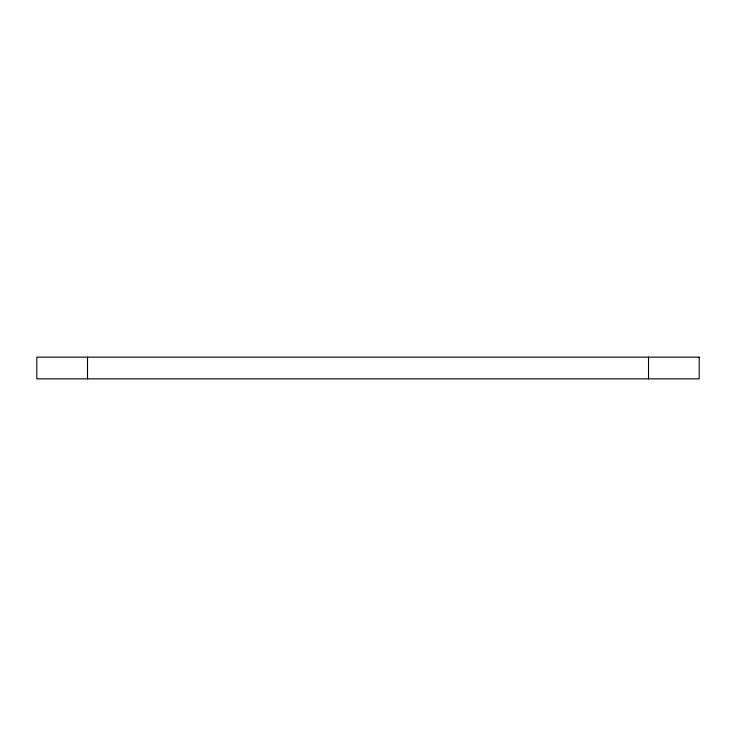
<?xml version="1.0" encoding="UTF-8"?>
<svg xmlns="http://www.w3.org/2000/svg" width="736" height="736" viewBox="0 0 736 736"><rect width="100%" height="100%" fill="white"/><g stroke="black" fill="none" stroke-linecap="round" stroke-linejoin="round"><path stroke-width="1.1" d="M648.526 357.144L648.526 378.856M87.51 357.144L87.51 378.856M699.2 357.144L36.8 357.144L36.8 378.856L699.2 378.856L699.2 357.144"/></g></svg>
